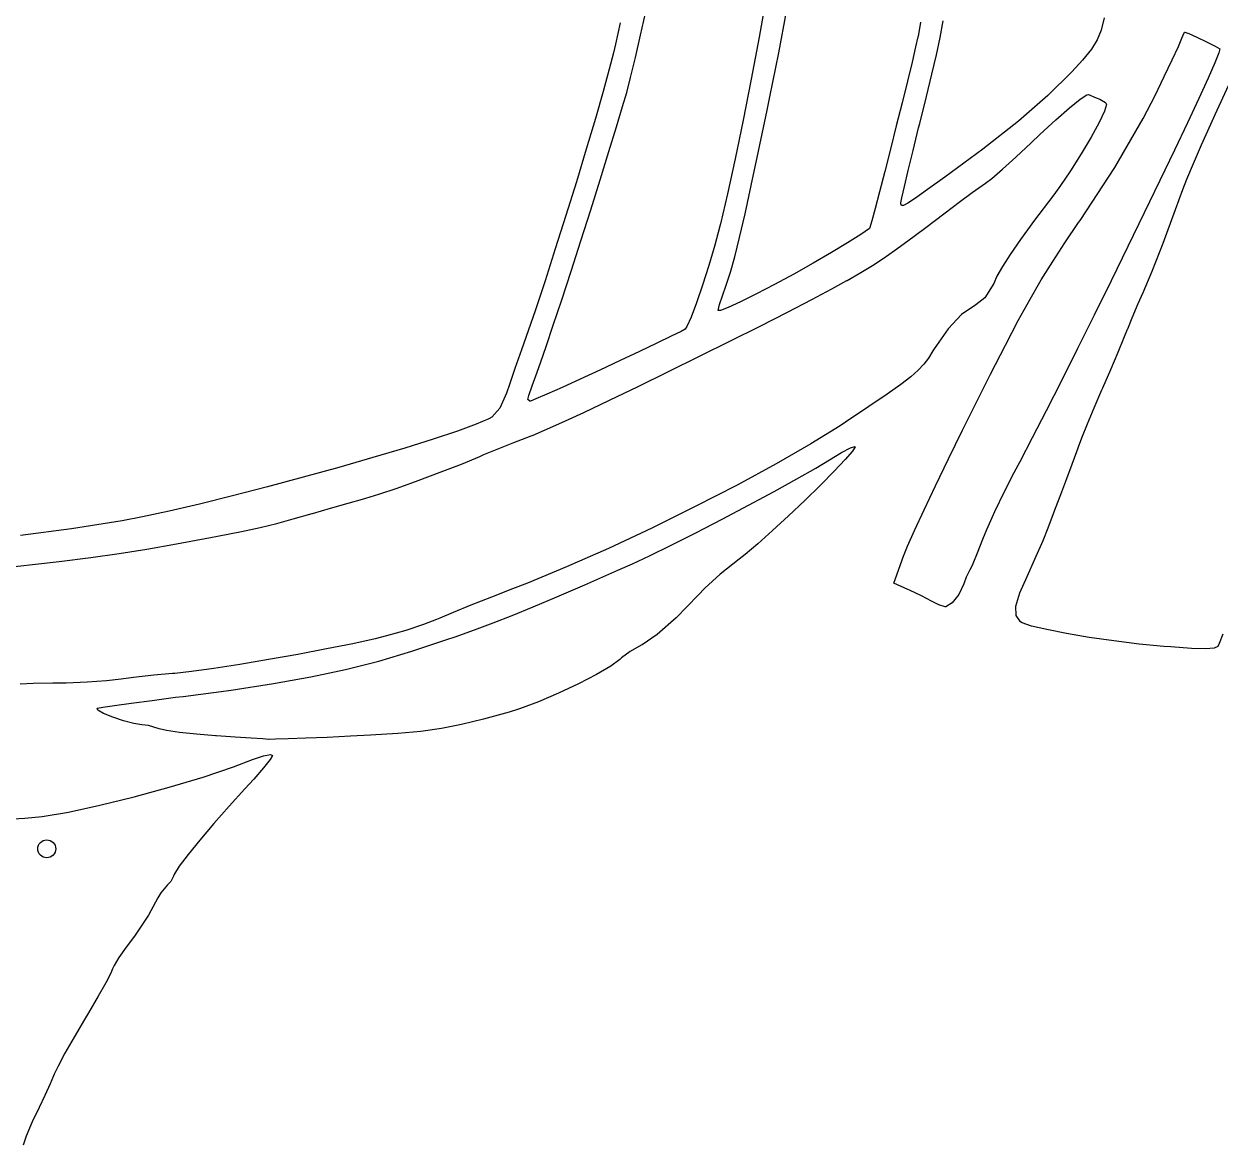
# Model space of a CAD drawing. Header units: inches. Extents: x -2.16 to 7.19, y -6.87 to -1.22.
# Drawn here: x 4.422 to 5.207, y -5.958 to -5.221 of the extents above; entities that cross this region are included whole.
import ezdxf

# ---------------------------------------------------------------- set-up
doc = ezdxf.new("R2010")
doc.units = ezdxf.units.IN
doc.header["$MEASUREMENT"] = 0
doc.layers.add('Front', color=13, linetype='CONTINUOUS', true_color=0xc83434)

msp = doc.modelspace()

# ---------------------------------------------------------------- linework, layer by layer
at = {"layer": 'Front', "linetype": 'CONTINUOUS'}
for p, q in [((4.90949, -5.20277), (4.90464, -5.22997)), ((4.91755, -5.24017), (4.92268, -5.21313)), ((4.81353, -5.2204), (4.81029, -5.2345)), ((4.82687, -5.22861), (4.83012, -5.21415)), ((5.01055, -5.2201), (5.00895, -5.22938)), ((5.02348, -5.23017), (5.0255, -5.21912)), ((5.13121, -5.2171), (5.12911, -5.22527)), ((4.82344, -5.24325), (4.82687, -5.22861)), ((5.00895, -5.22938), (5.0089, -5.22961)), ((5.12911, -5.22527), (5.12658, -5.23172)), ((5.18224, -5.23053), (5.18275, -5.22893)), ((5.18275, -5.22893), (5.18384, -5.22659)), ((5.18384, -5.22659), (5.1841, -5.22655)), ((5.1841, -5.22655), (5.18674, -5.22755)), ((5.18674, -5.22755), (5.19208, -5.23)), ((4.81029, -5.2345), (4.80896, -5.2403)), ((4.90464, -5.22997), (4.8995, -5.25749)), ((5.00738, -5.23636), (5.005, -5.24638)), ((5.0089, -5.22961), (5.00738, -5.23636)), ((5.02107, -5.24157), (5.02348, -5.23017)), ((5.12658, -5.23172), (5.12281, -5.23782)), ((5.17587, -5.24478), (5.17986, -5.2361)), ((5.17986, -5.2361), (5.18224, -5.23053)), ((5.19208, -5.23), (5.1984, -5.23305)), ((5.1984, -5.23305), (5.20397, -5.23587)), ((5.20397, -5.23587), (5.20704, -5.23761)), ((4.80896, -5.2403), (4.80627, -5.25102)), ((4.82025, -5.25639), (4.82344, -5.24325)), ((4.91175, -5.26905), (4.91755, -5.24017)), ((5.01812, -5.25421), (5.02107, -5.24157)), ((5.11697, -5.24493), (5.10991, -5.25265)), ((5.12281, -5.23782), (5.11697, -5.24493)), ((5.17064, -5.25578), (5.17587, -5.24478)), ((5.20649, -5.24022), (5.20383, -5.24678)), ((5.20399, -5.2808), (5.22066, -5.24447)), ((5.20711, -5.23767), (5.20649, -5.24022)), ((5.20704, -5.23761), (5.20711, -5.23767)), ((4.80627, -5.25102), (4.80224, -5.26566)), ((5.005, -5.24638), (5.00196, -5.25888)), ((5.10991, -5.25265), (5.09424, -5.26815)), ((5.20383, -5.24678), (5.19937, -5.25691)), ((4.81769, -5.26633), (4.82025, -5.25639)), ((4.8995, -5.25749), (4.89423, -5.2844)), ((5.00196, -5.25888), (4.99845, -5.27309)), ((5.0145, -5.26894), (5.01812, -5.25421)), ((5.16454, -5.2683), (5.17064, -5.25578)), ((5.19937, -5.25691), (5.19331, -5.27016)), ((4.80224, -5.26566), (4.79713, -5.28341)), ((4.81506, -5.27554), (4.81769, -5.26633)), ((5.09424, -5.26815), (5.07489, -5.285)), ((5.11536, -5.27068), (5.11981, -5.26782)), ((5.11981, -5.26782), (5.12094, -5.26761)), ((5.12094, -5.26761), (5.12595, -5.26969)), ((5.15681, -5.2833), (5.16454, -5.2683)), ((4.81109, -5.28876), (4.81506, -5.27554)), ((4.90992, -5.27793), (4.91175, -5.26905)), ((4.99845, -5.27309), (4.99466, -5.28823)), ((5.01005, -5.28665), (5.0145, -5.26894)), ((5.09933, -5.2842), (5.10832, -5.27631)), ((5.10832, -5.27631), (5.11536, -5.27068)), ((5.12595, -5.26969), (5.12838, -5.27059)), ((5.12838, -5.27059), (5.13206, -5.2728)), ((5.13275, -5.27411), (5.13143, -5.27845)), ((5.13206, -5.2728), (5.13275, -5.27411)), ((5.19331, -5.27016), (5.18587, -5.28607)), ((4.79713, -5.28341), (4.79118, -5.30342)), ((4.89423, -5.2844), (4.889, -5.3098)), ((4.90433, -5.30475), (4.90992, -5.27793)), ((5.08899, -5.29384), (5.09933, -5.2842)), ((5.13143, -5.27845), (5.12782, -5.28594)), ((5.13811, -5.31553), (5.15681, -5.2833)), ((5.2011, -5.28712), (5.20399, -5.2808)), ((4.80609, -5.30504), (4.81109, -5.28876)), ((4.99466, -5.28823), (4.9908, -5.30352)), ((5.00567, -5.30427), (5.00935, -5.28945)), ((5.00935, -5.28945), (5.01005, -5.28665)), ((5.07489, -5.285), (5.05157, -5.30346)), ((5.12782, -5.28594), (5.12251, -5.2956)), ((5.18587, -5.28607), (5.17728, -5.30421)), ((5.19509, -5.30057), (5.2011, -5.28712)), ((5.07323, -5.30864), (5.0833, -5.29926)), ((5.0833, -5.29926), (5.08899, -5.29384)), ((5.12251, -5.2956), (5.11606, -5.30648)), ((4.79118, -5.30342), (4.78465, -5.3249)), ((4.80032, -5.32352), (4.80609, -5.30504)), ((4.89952, -5.32729), (4.90433, -5.30475)), ((4.9908, -5.30352), (4.98706, -5.31818)), ((5.00249, -5.31739), (5.00567, -5.30427)), ((5.05157, -5.30346), (5.0265, -5.32193)), ((5.11606, -5.30648), (5.10903, -5.31761)), ((5.17728, -5.30421), (5.16776, -5.32411)), ((5.1897, -5.31296), (5.19509, -5.30057)), ((4.889, -5.3098), (4.88398, -5.33277)), ((5.06434, -5.31667), (5.07323, -5.30864)), ((5.11534, -5.3503), (5.13811, -5.31553)), ((5.18542, -5.32315), (5.1897, -5.31296)), ((4.79406, -5.34335), (4.80032, -5.32352)), ((4.98706, -5.31818), (4.98365, -5.33143)), ((4.99998, -5.32802), (5.00249, -5.31739)), ((5.0265, -5.32193), (5.0152, -5.33003)), ((5.05331, -5.32582), (5.05744, -5.32263)), ((5.05744, -5.32263), (5.06434, -5.31667)), ((5.10903, -5.31761), (5.102, -5.32801)), ((5.18277, -5.32996), (5.18542, -5.32315)), ((4.78465, -5.3249), (4.77779, -5.34701)), ((4.89538, -5.34603), (4.89952, -5.32729)), ((4.98365, -5.33143), (4.98074, -5.34249)), ((4.99834, -5.33538), (4.99998, -5.32802)), ((5.0152, -5.33003), (5.00733, -5.33556)), ((5.04459, -5.33193), (5.05111, -5.32729)), ((5.05111, -5.32729), (5.05331, -5.32582)), ((5.102, -5.32801), (5.09745, -5.33425)), ((5.16776, -5.32411), (5.15751, -5.34534)), ((5.17804, -5.34317), (5.18277, -5.32996)), ((4.88398, -5.33277), (4.87932, -5.3524)), ((4.99775, -5.33868), (4.99834, -5.33538)), ((4.99777, -5.33942), (4.99775, -5.33868)), ((4.99812, -5.34048), (4.99777, -5.33942)), ((5.00227, -5.33891), (4.99941, -5.34043)), ((5.00733, -5.33556), (5.00227, -5.33891)), ((5.02677, -5.34521), (5.03605, -5.33821)), ((5.03605, -5.33821), (5.04459, -5.33193)), ((5.09745, -5.33425), (5.0855, -5.35013)), ((4.77779, -5.34701), (4.77086, -5.36893)), ((4.78758, -5.36368), (4.79406, -5.34335)), ((4.89178, -5.36147), (4.89538, -5.34603)), ((4.98074, -5.34249), (4.97856, -5.35059)), ((4.99941, -5.34043), (4.99812, -5.34048)), ((5.01317, -5.35558), (5.02677, -5.34521)), ((5.15751, -5.34534), (5.14676, -5.36744)), ((5.16988, -5.36521), (5.17804, -5.34317)), ((4.87891, -5.35405), (4.87553, -5.36661)), ((4.87932, -5.3524), (4.87891, -5.35405)), ((4.97728, -5.35495), (4.97706, -5.35547)), ((4.97856, -5.35059), (4.97728, -5.35495)), ((5.0855, -5.35013), (5.07626, -5.36272)), ((5.10537, -5.36497), (5.1144, -5.35166)), ((5.1144, -5.35166), (5.11534, -5.3503)), ((4.88861, -5.37408), (4.89178, -5.36147)), ((4.97132, -5.35959), (4.96275, -5.36505)), ((4.97706, -5.35547), (4.97132, -5.35959)), ((5.00229, -5.36376), (5.01317, -5.35558)), ((5.07626, -5.36272), (5.06934, -5.37265)), ((4.77086, -5.36893), (4.76409, -5.38985)), ((4.78115, -5.38367), (4.78758, -5.36368)), ((4.87553, -5.36661), (4.87161, -5.37984)), ((4.96275, -5.36505), (4.95208, -5.37144)), ((4.98614, -5.37527), (4.99358, -5.37012)), ((4.99358, -5.37012), (5.00229, -5.36376)), ((5.09734, -5.37727), (5.10537, -5.36497)), ((5.14676, -5.36744), (5.13572, -5.38995)), ((5.16268, -5.38354), (5.16988, -5.36521)), ((4.88575, -5.38435), (4.88861, -5.37408)), ((4.94003, -5.37838), (4.92732, -5.38548)), ((4.95208, -5.37144), (4.94003, -5.37838)), ((4.97905, -5.37984), (4.98614, -5.37527)), ((5.06934, -5.37265), (5.06432, -5.38052)), ((5.08987, -5.38934), (5.09734, -5.37727)), ((4.77504, -5.40245), (4.78115, -5.38367)), ((4.87161, -5.37984), (4.8675, -5.39277)), ((4.8831, -5.39277), (4.88575, -5.38435)), ((4.92732, -5.38548), (4.91467, -5.39233)), ((4.96238, -5.38972), (4.97144, -5.38445)), ((4.97144, -5.38445), (4.97905, -5.37984)), ((5.06432, -5.38052), (5.06079, -5.38694)), ((5.15666, -5.39762), (5.16268, -5.38354)), ((4.76409, -5.38985), (4.75775, -5.40894)), ((4.8675, -5.39277), (4.86351, -5.40441)), ((4.88052, -5.39983), (4.8831, -5.39277)), ((4.91467, -5.39233), (4.90282, -5.39856)), ((4.95245, -5.39522), (4.9622, -5.38982)), ((4.9622, -5.38982), (4.96238, -5.38972)), ((5.05864, -5.39172), (5.05281, -5.40112)), ((5.06079, -5.38694), (5.05864, -5.39172)), ((5.0825, -5.40199), (5.08987, -5.38934)), ((5.13572, -5.38995), (5.12462, -5.41244)), ((4.87861, -5.40542), (4.88052, -5.39983)), ((4.90282, -5.39856), (4.89248, -5.40375)), ((4.92336, -5.41046), (4.93929, -5.40221)), ((4.93929, -5.40221), (4.95245, -5.39522)), ((5.05281, -5.40112), (5.04682, -5.40575)), ((5.07479, -5.41599), (5.0825, -5.40199)), ((5.15347, -5.40481), (5.15666, -5.39762)), ((4.75775, -5.40894), (4.75299, -5.4228)), ((4.76952, -5.41917), (4.77504, -5.40245)), ((4.86351, -5.40441), (4.85998, -5.41378)), ((4.87775, -5.40943), (4.87861, -5.40542)), ((4.87925, -5.40949), (4.87775, -5.40943)), ((4.88438, -5.40752), (4.87925, -5.40949)), ((4.89248, -5.40375), (4.88438, -5.40752)), ((5.04682, -5.40575), (5.03749, -5.41205)), ((5.14947, -5.41418), (5.15347, -5.40481)), ((4.85998, -5.41378), (4.85724, -5.4199)), ((4.90532, -5.41964), (4.92336, -5.41046)), ((5.03749, -5.41205), (5.02866, -5.42141)), ((5.06629, -5.43214), (5.07479, -5.41599)), ((5.12462, -5.41244), (5.11368, -5.43446)), ((5.1466, -5.42137), (5.14947, -5.41418)), ((4.75299, -5.4228), (4.74861, -5.43533)), ((4.76486, -5.433), (4.76952, -5.41917)), ((4.85338, -5.42316), (4.84693, -5.42638)), ((4.85611, -5.42161), (4.85338, -5.42316)), ((4.85724, -5.4199), (4.85611, -5.42161)), ((4.88584, -5.42943), (4.90532, -5.41964)), ((5.02866, -5.42141), (5.01952, -5.4347)), ((5.14413, -5.42758), (5.14651, -5.42162)), ((5.14651, -5.42162), (5.1466, -5.42137)), ((4.76135, -5.44306), (4.76486, -5.433)), ((4.83757, -5.4309), (4.82611, -5.43635)), ((4.84693, -5.42638), (4.83757, -5.4309)), ((4.86555, -5.43952), (4.88584, -5.42943)), ((5.05654, -5.45123), (5.06629, -5.43214)), ((5.14028, -5.43683), (5.14413, -5.42758)), ((4.74861, -5.43533), (4.74432, -5.44763)), ((4.82611, -5.43635), (4.81335, -5.44235)), ((4.84513, -5.44958), (4.86555, -5.43952)), ((5.01578, -5.44068), (5.01278, -5.44475)), ((5.01871, -5.43602), (5.01578, -5.44068)), ((5.01952, -5.4347), (5.01871, -5.43602)), ((5.11368, -5.43446), (5.1031, -5.45554)), ((5.13548, -5.44814), (5.14028, -5.43683)), ((4.74432, -5.44763), (4.74068, -5.45806)), ((4.75885, -5.45001), (4.76135, -5.44306)), ((4.80008, -5.44853), (4.78713, -5.45451)), ((4.81335, -5.44235), (4.80008, -5.44853)), ((5.00914, -5.4487), (5.00429, -5.45299)), ((5.01278, -5.44475), (5.00914, -5.4487)), ((5.13023, -5.4603), (5.13548, -5.44814)), ((4.7557, -5.45892), (4.75885, -5.45001)), ((4.78713, -5.45451), (4.77529, -5.45992)), ((4.82522, -5.45929), (4.84513, -5.44958)), ((5.00429, -5.45299), (4.99765, -5.45808)), ((5.04511, -5.47405), (5.05654, -5.45123)), ((5.1031, -5.45554), (5.09312, -5.47525)), ((4.73873, -5.46366), (4.73433, -5.47352)), ((4.74068, -5.45806), (4.73873, -5.46366)), ((4.75355, -5.46524), (4.7557, -5.45892)), ((4.76536, -5.46439), (4.75815, -5.46754)), ((4.77529, -5.45992), (4.76536, -5.46439)), ((4.80648, -5.46831), (4.82522, -5.45929)), ((4.98865, -5.46443), (4.97673, -5.4725)), ((4.99765, -5.45808), (4.98865, -5.46443)), ((5.12461, -5.47336), (5.12966, -5.4616)), ((5.12966, -5.4616), (5.13023, -5.4603)), ((4.75275, -5.46792), (4.75355, -5.46524)), ((4.75421, -5.46905), (4.75275, -5.46792)), ((4.75447, -5.46899), (4.75421, -5.46905)), ((4.75815, -5.46754), (4.75447, -5.46899)), ((4.78956, -5.47634), (4.80648, -5.46831)), ((4.97673, -5.4725), (4.9613, -5.48276)), ((4.72717, -5.4806), (4.719, -5.48416)), ((4.72914, -5.47939), (4.72717, -5.4806)), ((4.73433, -5.47352), (4.72914, -5.47939)), ((4.77513, -5.48305), (4.78956, -5.47634)), ((5.03818, -5.48804), (5.04511, -5.47405)), ((5.09312, -5.47525), (5.08394, -5.49314)), ((5.1202, -5.48384), (5.12461, -5.47336)), ((4.70664, -5.48867), (4.69076, -5.49395)), ((4.719, -5.48416), (4.70664, -5.48867)), ((4.75632, -5.49121), (4.76383, -5.48811)), ((4.76383, -5.48811), (4.77513, -5.48305)), ((4.95775, -5.4851), (4.93869, -5.49703)), ((4.9613, -5.48276), (4.95775, -5.4851)), ((5.02897, -5.50686), (5.03818, -5.48804)), ((5.11689, -5.49193), (5.1202, -5.48384)), ((4.69076, -5.49395), (4.67201, -5.4998)), ((4.73258, -5.50049), (4.74365, -5.49606)), ((4.74365, -5.49606), (4.75497, -5.49171)), ((4.75497, -5.49171), (4.75632, -5.49121)), ((5.08394, -5.49314), (5.07579, -5.50875)), ((5.11324, -5.50198), (5.11514, -5.49655)), ((5.11514, -5.49655), (5.11689, -5.49193)), ((4.67201, -5.4998), (4.65109, -5.50605)), ((4.72121, -5.50532), (4.724, -5.5041)), ((4.724, -5.5041), (4.73258, -5.50049)), ((4.93869, -5.49703), (4.91587, -5.51018)), ((4.95088, -5.50753), (4.95865, -5.50277)), ((4.95865, -5.50277), (4.96454, -5.49966)), ((4.966, -5.5018), (4.96116, -5.50739)), ((4.96454, -5.49966), (4.96755, -5.4987)), ((4.96775, -5.49892), (4.966, -5.5018)), ((4.96755, -5.4987), (4.96775, -5.49892)), ((5.11019, -5.5103), (5.11324, -5.50198)), ((4.65109, -5.50605), (4.62865, -5.5125)), ((4.69534, -5.51571), (4.70925, -5.51027)), ((4.70925, -5.51027), (4.72121, -5.50532)), ((4.91587, -5.51018), (4.89022, -5.52408)), ((4.94188, -5.51298), (4.95074, -5.50762)), ((4.95074, -5.50762), (4.95088, -5.50753)), ((4.96116, -5.50739), (4.9539, -5.51506)), ((5.02045, -5.52455), (5.02897, -5.50686)), ((5.07579, -5.50875), (5.07192, -5.51603)), ((5.10667, -5.51967), (5.11019, -5.5103)), ((4.60537, -5.51897), (4.58192, -5.52527)), ((4.62865, -5.5125), (4.60537, -5.51897)), ((4.68081, -5.52116), (4.69534, -5.51571)), ((4.91446, -5.5283), (4.92948, -5.52004)), ((4.92948, -5.52004), (4.94188, -5.51298)), ((4.9539, -5.51506), (4.94485, -5.52418)), ((5.07192, -5.51603), (5.06549, -5.52851)), ((5.10331, -5.52852), (5.10667, -5.51967)), ((4.58192, -5.52527), (4.55898, -5.53122)), ((4.65507, -5.53016), (4.66694, -5.52614)), ((4.66694, -5.52614), (4.68081, -5.52116)), ((4.89022, -5.52408), (4.86269, -5.53827)), ((4.94485, -5.52418), (4.93467, -5.53413)), ((5.01292, -5.54045), (5.02045, -5.52455)), ((4.55898, -5.53122), (4.5372, -5.53662)), ((4.63477, -5.53596), (4.64418, -5.53336)), ((4.64418, -5.53336), (4.6465, -5.53274)), ((4.6465, -5.53274), (4.65507, -5.53016)), ((4.89776, -5.53728), (4.91446, -5.5283)), ((4.93467, -5.53413), (4.92399, -5.54427)), ((5.06549, -5.52851), (5.05918, -5.5416)), ((5.09853, -5.5411), (5.10331, -5.52852)), ((4.51727, -5.5413), (4.49986, -5.54506)), ((4.5372, -5.53662), (4.51727, -5.5413)), ((4.59882, -5.54635), (4.61128, -5.54274)), ((4.61128, -5.54274), (4.6115, -5.54267)), ((4.6115, -5.54267), (4.62322, -5.53925)), ((4.62322, -5.53925), (4.63477, -5.53596)), ((4.86269, -5.53827), (4.83421, -5.55229)), ((4.8803, -5.54648), (4.89776, -5.53728)), ((5.0067, -5.55388), (5.01292, -5.54045)), ((5.05918, -5.5416), (5.05388, -5.55345)), ((5.09433, -5.55217), (5.09853, -5.5411)), ((4.4865, -5.54757), (4.45316, -5.55275)), ((4.49986, -5.54506), (4.4865, -5.54757)), ((4.5772, -5.55185), (4.58801, -5.54925)), ((4.58801, -5.54925), (4.59882, -5.54635)), ((4.86302, -5.55542), (4.8803, -5.54648)), ((4.92399, -5.54427), (4.91348, -5.55398)), ((4.45316, -5.55275), (4.41985, -5.55712)), ((4.52219, -5.56279), (4.54454, -5.55855)), ((4.54454, -5.55855), (4.549, -5.55767)), ((4.549, -5.55767), (4.56474, -5.55452)), ((4.56474, -5.55452), (4.5772, -5.55185)), ((4.83421, -5.55229), (4.80572, -5.56565)), ((4.84684, -5.5636), (4.86302, -5.55542)), ((4.91348, -5.55398), (4.90378, -5.56263)), ((5.0021, -5.56419), (5.0067, -5.55388)), ((5.05388, -5.55345), (5.05132, -5.55978)), ((5.091, -5.56054), (5.09433, -5.55217)), ((4.48455, -5.56908), (4.50275, -5.56622)), ((4.50275, -5.56622), (4.52219, -5.56279)), ((4.80572, -5.56565), (4.77817, -5.57789)), ((4.83269, -5.57053), (4.84684, -5.5636)), ((4.90378, -5.56263), (4.89553, -5.5696)), ((4.99945, -5.5707), (5.0021, -5.56419)), ((5.05132, -5.55978), (5.04784, -5.56873)), ((5.08573, -5.57284), (5.091, -5.56054)), ((4.42764, -5.57625), (4.44525, -5.57419)), ((4.44525, -5.57419), (4.46594, -5.57165)), ((4.46594, -5.57165), (4.48455, -5.56908)), ((4.8215, -5.57573), (4.83269, -5.57053)), ((4.89144, -5.5728), (4.87906, -5.58254)), ((4.89553, -5.5696), (4.89144, -5.5728)), ((4.99302, -5.58861), (4.99945, -5.5707)), ((5.04784, -5.56873), (5.04484, -5.57593)), ((5.08059, -5.58405), (5.08573, -5.57284)), ((4.40443, -5.57895), (4.42764, -5.57625)), ((4.77817, -5.57789), (4.75249, -5.58855)), ((4.7902, -5.58954), (4.81194, -5.57997)), ((4.81194, -5.57997), (4.8215, -5.57573)), ((4.87906, -5.58254), (4.86908, -5.59173)), ((5.0427, -5.5803), (5.04062, -5.58449)), ((5.04289, -5.58001), (5.0427, -5.5803)), ((5.04484, -5.57593), (5.04289, -5.58001)), ((4.75249, -5.58855), (4.74275, -5.59234)), ((4.77192, -5.59746), (4.7902, -5.58954)), ((5.00226, -5.5927), (4.99302, -5.58861)), ((5.03901, -5.58905), (5.03585, -5.59601)), ((5.04062, -5.58449), (5.03901, -5.58905)), ((5.07583, -5.59484), (5.08059, -5.58405)), ((4.72889, -5.59769), (4.71547, -5.60299)), ((4.74275, -5.59234), (4.72889, -5.59769)), ((4.75632, -5.60407), (4.77192, -5.59746)), ((4.86462, -5.59639), (4.8501, -5.61133)), ((4.86908, -5.59173), (4.86462, -5.59639)), ((5.00331, -5.59318), (5.00226, -5.5927)), ((5.01119, -5.59693), (5.00331, -5.59318)), ((5.01775, -5.60039), (5.01119, -5.59693)), ((5.03585, -5.59601), (5.03145, -5.60152)), ((5.07325, -5.6036), (5.07583, -5.59484)), ((4.71547, -5.60299), (4.70376, -5.60775)), ((4.74261, -5.60968), (4.75632, -5.60407)), ((5.02271, -5.60282), (5.01775, -5.60039)), ((5.02674, -5.60401), (5.02271, -5.60282)), ((5.02713, -5.60399), (5.02674, -5.60401)), ((5.03145, -5.60152), (5.02713, -5.60399)), ((5.07343, -5.60969), (5.07325, -5.6036)), ((4.69275, -5.61246), (4.6843, -5.61577)), ((4.69501, -5.61145), (4.69275, -5.61246)), ((4.70376, -5.60775), (4.69501, -5.61145)), ((4.73001, -5.61461), (4.74261, -5.60968)), ((4.8501, -5.61133), (4.83777, -5.62225)), ((5.07625, -5.61384), (5.07343, -5.60969)), ((5.07741, -5.61454), (5.07625, -5.61384)), ((4.67277, -5.61953), (4.65997, -5.62316)), ((4.6843, -5.61577), (4.67277, -5.61953)), ((4.70502, -5.62373), (4.71774, -5.61919)), ((4.71774, -5.61919), (4.73001, -5.61461)), ((5.08355, -5.61666), (5.07741, -5.61454)), ((5.09348, -5.61906), (5.08355, -5.61666)), ((5.10635, -5.62158), (5.09348, -5.61906)), ((5.12132, -5.6241), (5.10635, -5.62158)), ((5.20907, -5.62208), (5.20666, -5.62819)), ((4.63786, -5.62827), (4.62063, -5.63175)), ((4.65249, -5.62503), (4.63786, -5.62827)), ((4.65997, -5.62316), (4.65249, -5.62503)), ((4.67675, -5.63318), (4.69967, -5.6256)), ((4.69967, -5.6256), (4.70502, -5.62373)), ((4.82728, -5.62929), (4.82008, -5.63346)), ((4.82781, -5.62902), (4.82728, -5.62929)), ((4.83777, -5.62225), (4.82781, -5.62902)), ((5.13753, -5.62644), (5.12132, -5.6241)), ((5.15413, -5.62848), (5.13753, -5.62644)), ((5.17025, -5.63006), (5.15413, -5.62848)), ((5.20666, -5.62819), (5.20578, -5.63011)), ((4.60185, -5.6353), (4.58256, -5.63874)), ((4.62063, -5.63175), (4.60185, -5.6353)), ((4.65492, -5.63965), (4.67675, -5.63318)), ((4.81423, -5.63767), (4.81317, -5.63863)), ((4.82008, -5.63346), (4.81423, -5.63767)), ((5.17492, -5.63044), (5.17025, -5.63006)), ((5.18853, -5.63136), (5.17492, -5.63044)), ((5.19786, -5.63161), (5.18853, -5.63136)), ((5.20343, -5.6312), (5.19786, -5.63161)), ((5.20578, -5.63011), (5.20343, -5.6312)), ((4.54659, -5.64455), (4.532, -5.64657)), ((4.56379, -5.64188), (4.54659, -5.64455)), ((4.58256, -5.63874), (4.56379, -5.64188)), ((4.61044, -5.65009), (4.63315, -5.64521)), ((4.63315, -5.64521), (4.65492, -5.63965)), ((4.80736, -5.64301), (4.79798, -5.64853)), ((4.81317, -5.63863), (4.80736, -5.64301)), ((4.47621, -5.65276), (4.46355, -5.65363)), ((4.4858, -5.65166), (4.47621, -5.65276)), ((4.49396, -5.6505), (4.4858, -5.65166)), ((4.50725, -5.64895), (4.49396, -5.6505)), ((4.51947, -5.64789), (4.50725, -5.64895)), ((4.52106, -5.64777), (4.51947, -5.64789)), ((4.532, -5.64657), (4.52106, -5.64777)), ((4.58577, -5.65452), (4.61044, -5.65009)), ((4.79798, -5.64853), (4.78616, -5.65462)), ((4.42813, -5.65434), (4.4195, -5.65477)), ((4.44096, -5.65424), (4.42813, -5.65434)), ((4.44974, -5.65414), (4.44096, -5.65424)), ((4.46355, -5.65363), (4.44974, -5.65414)), ((4.5265, -5.66289), (4.55813, -5.65871)), ((4.55813, -5.65871), (4.58577, -5.65452)), ((4.77303, -5.66077), (4.75975, -5.66641)), ((4.78616, -5.65462), (4.77303, -5.66077)), ((4.47377, -5.67001), (4.48146, -5.66885)), ((4.48146, -5.66885), (4.49252, -5.66731)), ((4.49252, -5.66731), (4.50617, -5.66549)), ((4.50617, -5.66549), (4.52162, -5.6635)), ((4.52162, -5.6635), (4.5265, -5.66289)), ((4.75975, -5.66641), (4.74743, -5.67102)), ((4.47016, -5.6707), (4.47025, -5.67067)), ((4.47043, -5.67201), (4.47016, -5.6707)), ((4.47025, -5.67067), (4.47377, -5.67001)), ((4.47423, -5.67413), (4.47043, -5.67201)), ((4.48029, -5.6766), (4.47423, -5.67413)), ((4.48735, -5.67895), (4.48029, -5.6766)), ((4.74061, -5.67316), (4.72375, -5.67778)), ((4.74743, -5.67102), (4.74061, -5.67316)), ((4.49418, -5.68073), (4.48735, -5.67895)), ((4.49951, -5.68147), (4.49418, -5.68073)), ((4.5039, -5.68202), (4.49951, -5.68147)), ((4.51076, -5.68412), (4.5039, -5.68202)), ((4.51082, -5.68415), (4.51076, -5.68412)), ((4.51559, -5.6853), (4.51082, -5.68415)), ((4.69603, -5.68392), (4.68252, -5.68585)), ((4.70933, -5.6813), (4.69603, -5.68392)), ((4.72375, -5.67778), (4.70933, -5.6813)), ((4.52413, -5.68656), (4.51559, -5.6853)), ((4.53524, -5.68776), (4.52413, -5.68656)), ((4.54775, -5.68876), (4.53524, -5.68776)), ((4.54848, -5.68881), (4.54775, -5.68876)), ((4.56068, -5.68962), (4.54848, -5.68881)), ((4.57119, -5.69033), (4.56068, -5.68962)), ((4.57892, -5.69086), (4.57119, -5.69033)), ((4.58275, -5.69113), (4.57892, -5.69086)), ((4.583, -5.69114), (4.58275, -5.69113)), ((4.58726, -5.69109), (4.583, -5.69114)), ((4.59557, -5.69083), (4.58726, -5.69109)), ((4.60709, -5.69038), (4.59557, -5.69083)), ((4.62101, -5.6898), (4.60709, -5.69038)), ((4.6365, -5.68909), (4.62101, -5.6898)), ((4.64957, -5.68844), (4.6365, -5.68909)), ((4.66747, -5.68729), (4.64957, -5.68844)), ((4.68252, -5.68585), (4.66747, -5.68729)), ((4.55961, -5.70919), (4.57213, -5.70444)), ((4.57213, -5.70444), (4.57918, -5.70198)), ((4.57918, -5.70198), (4.58394, -5.70108)), ((4.58364, -5.7044), (4.57929, -5.70991)), ((4.58525, -5.70164), (4.58364, -5.7044)), ((4.58394, -5.70108), (4.58525, -5.70164)), ((4.51745, -5.7226), (4.53963, -5.71591)), ((4.53963, -5.71591), (4.55961, -5.70919)), ((4.57929, -5.70991), (4.5729, -5.71729)), ((4.49442, -5.7289), (4.51745, -5.7226)), ((4.56713, -5.72361), (4.55677, -5.73497)), ((4.5729, -5.71729), (4.56713, -5.72361)), ((4.47193, -5.73444), (4.49442, -5.7289)), ((4.434, -5.74175), (4.45133, -5.73885)), ((4.45133, -5.73885), (4.47193, -5.73444)), ((4.55677, -5.73497), (4.54672, -5.74641)), ((4.40681, -5.74385), (4.42252, -5.7429)), ((4.42252, -5.7429), (4.434, -5.74175)), ((4.54672, -5.74641), (4.53754, -5.75726)), ((4.53754, -5.75726), (4.52979, -5.76684)), ((4.52979, -5.76684), (4.52401, -5.77448)), ((4.52401, -5.77448), (4.52076, -5.77949)), ((4.51624, -5.78676), (4.51185, -5.79188)), ((4.51852, -5.78442), (4.51624, -5.78676)), ((4.52025, -5.78089), (4.51852, -5.78442)), ((4.52076, -5.77949), (4.52025, -5.78089)), ((4.51185, -5.79188), (4.50996, -5.79519)), ((4.50996, -5.79519), (4.50382, -5.80661)), ((4.50382, -5.80661), (4.49459, -5.82043)), ((4.49459, -5.82043), (4.48924, -5.82766)), ((4.48924, -5.82766), (4.48441, -5.83434)), ((4.48025, -5.84174), (4.47904, -5.84461)), ((4.48115, -5.83956), (4.48025, -5.84174)), ((4.48441, -5.83434), (4.48115, -5.83956)), ((4.47904, -5.84461), (4.47569, -5.85093)), ((4.47569, -5.85093), (4.47066, -5.85988)), ((4.47066, -5.85988), (4.46442, -5.87062)), ((4.46442, -5.87062), (4.4617, -5.87521)), ((4.4617, -5.87521), (4.45491, -5.8868)), ((4.45491, -5.8868), (4.44898, -5.89727)), ((4.44898, -5.89727), (4.44442, -5.90568)), ((4.44138, -5.91208), (4.43934, -5.91726)), ((4.44176, -5.91108), (4.44138, -5.91208)), ((4.44442, -5.90568), (4.44176, -5.91108)), ((4.43934, -5.91726), (4.4358, -5.92507)), ((4.4358, -5.92507), (4.43202, -5.9328)), ((4.43202, -5.9328), (4.42752, -5.94234)), ((4.42752, -5.94234), (4.42358, -5.95173)), ((4.42358, -5.95173), (4.42151, -5.95759))]:
    msp.add_line(p, q, dxfattribs=at)
at = {"layer": 'Front'}
msp.add_circle((4.437, -5.763), 0.00591, dxfattribs=at)

doc.saveas('drawing.dxf')
